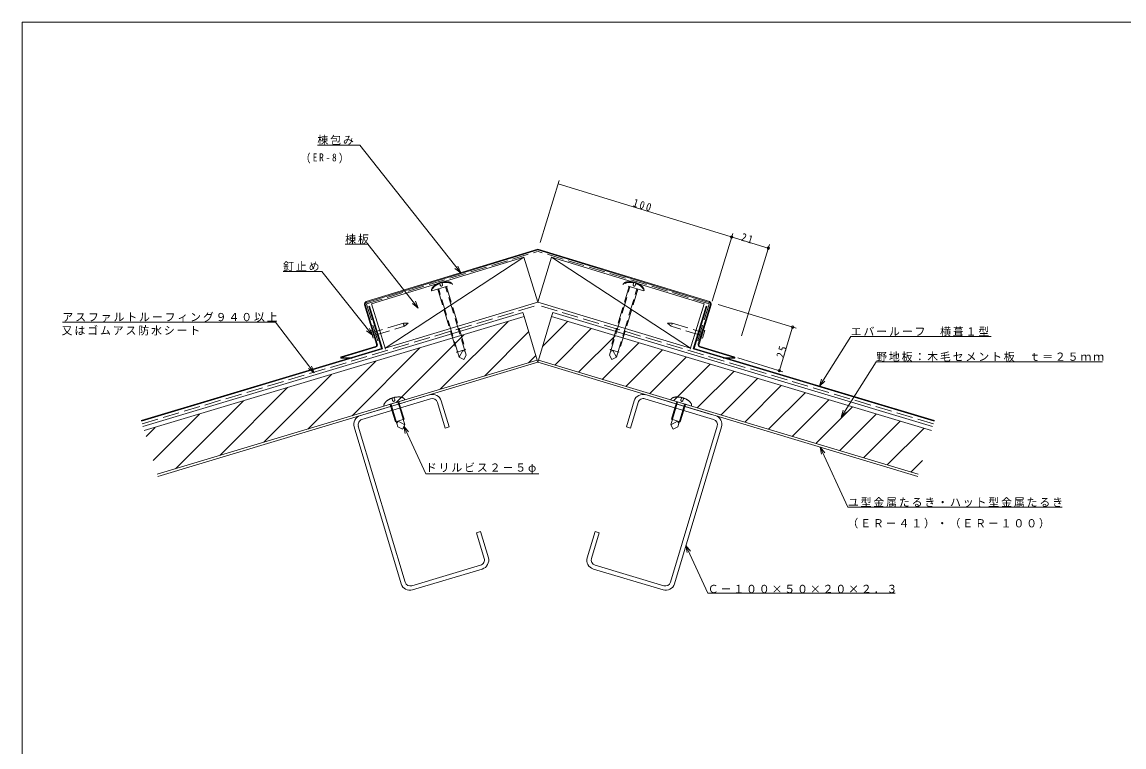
# Model space of a CAD drawing. Units: millimetres, scale not verified. Extents: x -567 to 1761, y -2125 to 401.
# Drawn here: x 627 to 1233, y -859 to -461 of the extents above; entities that cross this region are included whole.
import ezdxf

# ---------------------------------------------------------------- set-up
doc = ezdxf.new("R2010")
doc.units = ezdxf.units.MM
doc.header["$LTSCALE"] = 3
doc.linetypes.add('DASHED3', pattern=[4, 3, -1])
doc.layers.add('0-0_0', color=7, linetype='Continuous', lineweight=18)
doc.styles.add('ＭＳ ゴシック', font='')
doc.styles.get('ＭＳ ゴシック').set_extended_font_data('MS Gothic')

msp = doc.modelspace()

# ---------------------------------------------------------------- linework, layer by layer
at = {"layer": '0-0_0'}
for p, q in [((812.616, -528.529), (789.362, -528.529)), ((868.156, -598.705), (812.616, -528.529)), ((911.754, -582.073), (922.194, -547.925)), ((921.61, -549.837), (1021.064, -580.245)), ((1006.332, -614.331), (1017.708, -577.127)), ((1021.064, -580.245), (1037.206, -585.179)), ((1022.46, -633.407), (1037.79, -583.267)), ((902.898, -590.069), (819.058, -615.703)), ((902.898, -590.069), (826.524, -640.125)), ((910.5, -614.933), (902.898, -590.069)), ((910.5, -614.933), (918.1, -590.069)), ((918.1, -590.069), (1001.94, -615.703)), ((918.1, -590.069), (994.472, -640.125)), ((819.058, -615.703), (826.706, -640.717)), ((826.524, -640.125), (910.5, -614.933)), ((994.472, -640.125), (910.5, -614.933)), ((1001.94, -615.703), (994.292, -640.717)), ((1009.696, -616.087), (1052.488, -629.169)), ((694.164, -685.471), (902.97, -622.829)), ((902.97, -622.829), (910.154, -646.775)), ((918.028, -622.829), (910.844, -646.775)), ((1126.834, -685.471), (918.028, -622.829)), ((766.241, -625.813), (649.193, -625.813)), ((787.657, -653.667), (766.241, -625.813)), ((856.878, -662.759), (894.164, -625.471)), ((913.122, -639.183), (926.834, -625.471)), ((919.81, -649.465), (939.888, -629.387)), ((1050.574, -628.585), (1043.094, -653.053)), ((819.524, -630.223), (818.76, -630.457)), ((818.76, -630.457), (820.046, -634.665)), ((820.81, -634.431), (819.524, -630.223)), ((832.634, -670.031), (869.922, -632.745)), ((881.122, -655.485), (905.464, -631.143)), ((932.864, -653.381), (952.942, -633.303)), ((1000.188, -634.431), (1001.474, -630.223)), ((1000.952, -634.665), (1000.188, -634.431)), ((1002.24, -630.457), (1000.952, -634.665)), ((1001.474, -630.223), (1002.24, -630.457)), ((1065.32, -660.963), (1082.49, -633.755)), ((1082.49, -633.755), (1159.79, -633.755)), ((808.39, -677.305), (845.678, -640.017)), ((945.918, -657.297), (965.996, -637.221)), ((958.972, -661.215), (979.05, -641.137)), ((701.348, -709.417), (910.154, -646.775)), ((784.148, -684.577), (821.434, -647.291)), ((905.366, -648.211), (909.38, -644.197)), ((910.154, -646.775), (910.5, -647.925)), ((910.844, -646.775), (910.5, -647.925)), ((1119.65, -709.417), (910.844, -646.775)), ((972.028, -665.131), (992.104, -645.053)), ((1020.386, -645.497), (1045.178, -653.077)), ((1077.224, -678.015), (1096.438, -647.569)), ((1096.438, -647.569), (1220.99, -647.569)), ((985.082, -669.047), (1005.158, -648.969)), ((998.136, -672.963), (1018.214, -652.885)), ((759.904, -691.851), (797.19, -654.563)), ((1011.19, -676.879), (1031.268, -656.801)), ((1065.32, -660.963), (1066.508, -657.143)), ((1068.258, -658.247), (1065.32, -660.963)), ((735.66, -699.123), (772.946, -661.837)), ((1024.244, -680.795), (1044.322, -660.717)), ((1037.298, -684.711), (1057.376, -664.635)), ((711.416, -706.397), (748.702, -669.109)), ((1050.352, -688.629), (1070.43, -668.551)), ((699.058, -701.785), (724.46, -676.383)), ((830.312, -674.277), (832.208, -680.599)), ((833.55, -683.329), (830.792, -674.133)), ((837.382, -682.179), (834.622, -672.985)), ((835.102, -672.841), (836.998, -679.163)), ((983.616, -682.179), (986.376, -672.985)), ((985.896, -672.841), (984, -679.163)), ((987.448, -683.329), (990.206, -674.133)), ((990.686, -674.277), (988.79, -680.599)), ((1063.408, -692.545), (1083.484, -672.467)), ((1076.462, -696.461), (1096.538, -676.383)), ((1077.224, -678.015), (1078.41, -674.195)), ((1080.162, -675.299), (1077.224, -678.015)), ((695.142, -688.729), (700.216, -683.657)), ((836.998, -679.163), (832.208, -680.599)), ((832.974, -681.411), (833.664, -680.177)), ((836.04, -684.669), (833.55, -683.329)), ((833.664, -680.177), (837.382, -682.179)), ((836.04, -684.669), (837.382, -682.179)), ((836.942, -682.995), (839.492, -686.077)), ((987.334, -680.177), (983.616, -682.179)), ((984.958, -684.669), (983.616, -682.179)), ((984, -679.163), (988.79, -680.599)), ((984.958, -684.669), (987.448, -683.329)), ((988.024, -681.411), (987.334, -680.177)), ((1089.516, -700.377), (1109.594, -680.299)), ((1102.57, -704.293), (1122.648, -684.215)), ((1065.76, -694.503), (1080.902, -727.563)), ((1115.624, -708.209), (1121.894, -701.941)), ((848.942, -709.197), (911.134, -709.197)), ((1080.902, -727.563), (1198.704, -727.563)), ((991.894, -748.561), (1003.894, -774.763)), ((991.894, -748.561), (994.444, -751.643)), ((992.562, -752.505), (991.894, -748.561)), ((1003.894, -774.763), (1106.884, -774.763))]:
    msp.add_line(p, q, dxfattribs=at)
at = {"layer": '0-0_0', "color": 4}
for p, q in [((816.208, -614.587), (910.5, -585.759)), ((816.324, -614.969), (910.5, -586.177)), ((1004.79, -614.587), (910.5, -585.759)), ((1004.674, -614.969), (910.5, -586.177)), ((815.278, -616.335), (821.886, -637.947)), ((815.66, -616.219), (822.268, -637.831)), ((1005.338, -616.219), (998.73, -637.831)), ((1005.72, -616.335), (999.112, -637.947)), ((918.718, -620.531), (918.028, -622.829)), ((1127.524, -683.173), (918.718, -620.531)), ((802.478, -644.927), (821.222, -639.197)), ((802.594, -645.309), (821.338, -639.579)), ((1018.404, -645.309), (999.66, -639.579)), ((1018.52, -644.927), (999.776, -639.197)), ((701.692, -710.567), (910.5, -647.925)), ((808.206, -645.789), (802.586, -645.709)), ((1119.304, -710.567), (910.5, -647.925)), ((1018.404, -645.309), (1012.784, -645.389)), ((1012.784, -645.389), (1012.792, -645.789)), ((1012.792, -645.789), (1018.41, -645.709))]:
    msp.add_line(p, q, dxfattribs=at)
at = {"layer": '0-0_0', "linetype": 'DASHED3'}
for p, q in [((816.304, -615.759), (910.28, -587.029)), ((852.186, -608.693), (863.674, -605.247)), ((854.304, -605.333), (854.506, -605.207)), ((855.148, -604.847), (855.374, -604.735)), ((855.838, -604.525), (856.076, -604.427)), ((855.84, -604.919), (855.912, -604.887)), ((856.076, -604.427), (856.318, -604.333)), ((856.44, -604.673), (856.516, -604.645)), ((856.516, -604.645), (856.594, -604.617)), ((856.932, -605.739), (856.592, -604.611)), ((856.812, -604.161), (857.06, -604.083)), ((857.06, -604.083), (857.312, -604.011)), ((857.312, -604.011), (857.566, -603.945)), ((857.566, -603.945), (857.818, -603.883)), ((857.742, -604.267), (858.042, -605.267)), ((857.818, -603.883), (858.072, -603.829)), ((858.31, -604.149), (858.392, -604.135)), ((858.712, -604.081), (858.792, -604.069)), ((859.078, -603.669), (859.326, -603.643)), ((859.656, -603.985), (859.732, -603.983)), ((859.732, -603.983), (859.808, -603.979)), ((862.538, -604.545), (863.06, -604.387)), ((968.812, -608.693), (957.324, -605.247)), ((958.46, -604.545), (957.938, -604.387)), ((958.458, -604.545), (958.418, -604.571)), ((961.266, -603.983), (961.19, -603.979)), ((961.342, -603.985), (961.266, -603.983)), ((961.92, -603.669), (961.672, -603.643)), ((962.284, -604.081), (962.206, -604.069)), ((962.688, -604.149), (962.606, -604.135)), ((963.18, -603.883), (962.926, -603.829)), ((963.256, -604.267), (962.956, -605.267)), ((963.432, -603.945), (963.18, -603.883)), ((963.686, -604.011), (963.432, -603.945)), ((963.938, -604.083), (963.686, -604.011)), ((964.186, -604.161), (963.938, -604.083)), ((964.068, -605.739), (964.406, -604.611)), ((964.482, -604.645), (964.404, -604.617)), ((964.558, -604.673), (964.482, -604.645)), ((964.922, -604.427), (964.68, -604.333)), ((965.16, -604.525), (964.922, -604.427)), ((965.16, -604.919), (965.086, -604.887)), ((965.85, -604.847), (965.626, -604.735)), ((966.694, -605.333), (966.492, -605.207)), ((852.126, -608.437), (852.116, -608.303)), ((852.22, -607.639), (852.832, -607.455)), ((853.252, -606.149), (853.406, -606.007)), ((855.532, -607.689), (865.93, -642.349)), ((867.268, -645.065), (856.012, -607.547)), ((871.098, -643.915), (859.842, -606.397)), ((860.322, -606.253), (870.72, -640.913)), ((949.9, -643.915), (961.156, -606.397)), ((960.676, -606.253), (950.278, -640.913)), ((953.73, -645.065), (964.986, -607.547)), ((965.466, -607.689), (955.068, -642.349)), ((967.746, -606.149), (967.592, -606.007)), ((968.778, -607.639), (968.166, -607.455)), ((968.872, -608.437), (968.882, -608.303)), ((693.044, -681.735), (910.5, -616.499)), ((822.514, -636.071), (816.304, -615.759)), ((1127.954, -681.735), (910.5, -616.499)), ((836.64, -626.351), (819.904, -631.467)), ((839.294, -626.481), (836.64, -626.351)), ((981.704, -626.481), (984.358, -626.351)), ((983.832, -628.071), (981.704, -626.481)), ((1000.568, -633.189), (983.832, -628.071)), ((984.358, -626.351), (1001.094, -631.467)), ((865.916, -642.353), (870.706, -640.917)), ((869.27, -641.347), (867.268, -645.065)), ((870.524, -641.999), (869.27, -641.347)), ((955.082, -642.353), (950.292, -640.917)), ((950.474, -641.999), (951.728, -641.347)), ((951.728, -641.347), (953.73, -645.065)), ((869.758, -646.407), (867.268, -645.065)), ((869.758, -646.407), (871.098, -643.915)), ((951.24, -646.407), (949.9, -643.915)), ((951.24, -646.407), (953.73, -645.065)), ((849.026, -666.367), (815.118, -676.539)), ((837.472, -668.581), (825.984, -672.027)), ((829.336, -671.021), (830.312, -674.277)), ((830.792, -674.133), (829.814, -670.877)), ((830.41, -667.987), (830.696, -668.943)), ((831.846, -668.597), (831.558, -667.643)), ((834.622, -672.985), (833.646, -669.727)), ((834.124, -669.585), (835.102, -672.841)), ((983.526, -668.581), (995.014, -672.027)), ((986.874, -669.585), (985.896, -672.841)), ((986.376, -672.985), (987.352, -669.727)), ((989.154, -668.597), (989.44, -667.643)), ((990.206, -674.133), (991.184, -670.877)), ((990.588, -667.987), (990.302, -668.943)), ((991.662, -671.021), (990.686, -674.277))]:
    msp.add_line(p, q, dxfattribs=at)
at = {"layer": '0-0_0', "color": 3}
for p, q in [((824.588, -640.289), (817.536, -617.221)), ((995.91, -640.557), (1003.08, -617.105)), ((996.41, -640.289), (1003.462, -617.221)), ((1003.08, -617.105), (1003.462, -617.221)), ((824.588, -640.289), (692.498, -679.917)), ((692.612, -680.299), (825.088, -640.557)), ((1128.386, -680.299), (995.91, -640.557)), ((996.41, -640.289), (1128.5, -679.917))]:
    msp.add_line(p, q, dxfattribs=at)
at = {"layer": '0-0_0', "color": 2}
for p, q in [((813.864, -679.317), (851.602, -667.995)), ((855.338, -670.007), (859.562, -684.087)), ((857.454, -669.059), (861.764, -683.425)), ((965.66, -670.007), (961.436, -684.087)), ((1007.134, -679.317), (969.396, -667.995)), ((971.972, -666.367), (1005.88, -676.539)), ((809.564, -683.425), (835.424, -769.629)), ((811.852, -683.053), (837.542, -768.681)), ((861.764, -683.425), (859.562, -684.087)), ((1009.146, -683.053), (983.456, -768.681)), ((1011.434, -683.425), (985.574, -769.629)), ((879.006, -740.895), (876.802, -741.557)), ((876.802, -741.557), (881.026, -755.637)), ((879.006, -740.895), (883.316, -755.263)), ((941.992, -740.895), (937.682, -755.263)), ((944.196, -741.557), (939.972, -755.637)), ((941.992, -740.895), (944.196, -741.557)), ((841.278, -770.693), (879.016, -759.371)), ((841.65, -772.983), (879.964, -761.489)), ((979.348, -772.983), (941.034, -761.489)), ((979.722, -770.693), (941.982, -759.371))]:
    msp.add_line(p, q, dxfattribs=at)
at = {"layer": '0-0_0'}
msp.add_lwpolyline([(627, -460.95), (1761, -460.95), (1761, -1262.85), (627, -1262.85)], close=True, dxfattribs=at)
for points in [[(844.824, -618.073), (817.036, -582.963), (804.614, -582.963)], [(819.552, -633.053), (791.764, -597.943), (770.48, -597.943)], [(866.57, -595.033), (868.156, -598.705), (864.948, -596.317)], [(843.238, -614.401), (844.824, -618.073), (841.614, -615.685)], [(817.966, -629.381), (819.552, -633.053), (816.342, -630.665)], [(786.123, -649.973), (787.657, -653.667), (784.483, -651.235)], [(837.61, -686.939), (836.942, -682.995), (848.942, -709.197)], [(1066.428, -698.447), (1065.76, -694.503), (1068.31, -697.585)]]:
    msp.add_lwpolyline(points, dxfattribs=at)
at = {"layer": '0-0_0', "linetype": 'DASHED3'}
for points in [[(998.484, -636.071), (1004.694, -615.759), (910.718, -587.029)], [(853.406, -606.007), (853.57, -605.867), (853.742, -605.729), (853.922, -605.595), (854.108, -605.463), (854.304, -605.333)], [(854.304, -605.775), (854.364, -605.733), (854.424, -605.693), (854.484, -605.653), (854.546, -605.613), (854.608, -605.573), (854.67, -605.533), (854.734, -605.495), (854.798, -605.455), (854.864, -605.417), (854.93, -605.379), (854.996, -605.341), (855.062, -605.303)], [(854.506, -605.207), (854.714, -605.083), (854.928, -604.963), (855.148, -604.847)], [(855.062, -605.303), (855.13, -605.267), (855.198, -605.231), (855.268, -605.195)], [(855.268, -605.195), (855.336, -605.159), (855.408, -605.123), (855.478, -605.087), (855.55, -605.053), (855.62, -605.019), (855.694, -604.985), (855.766, -604.951), (855.84, -604.919)], [(855.374, -604.735), (855.604, -604.629), (855.838, -604.525)], [(855.912, -604.887), (855.988, -604.855), (856.062, -604.823), (856.136, -604.793), (856.212, -604.761), (856.288, -604.731)], [(856.288, -604.731), (856.364, -604.703), (856.44, -604.673)], [(856.318, -604.333), (856.564, -604.245), (856.812, -604.161)], [(857.744, -604.273), (857.826, -604.253), (857.906, -604.233), (857.988, -604.215), (858.068, -604.199), (858.15, -604.181), (858.23, -604.165), (858.31, -604.149)], [(858.072, -603.829), (858.326, -603.779), (858.578, -603.735)], [(858.392, -604.135), (858.472, -604.121), (858.552, -604.107), (858.632, -604.093), (858.712, -604.081)], [(858.578, -603.735), (858.83, -603.699), (859.078, -603.669)], [(858.792, -604.069), (858.872, -604.059), (858.952, -604.049), (859.032, -604.039), (859.11, -604.029), (859.19, -604.021), (859.268, -604.013)], [(859.268, -604.013), (859.346, -604.007), (859.424, -604.001), (859.502, -603.995), (859.578, -603.991), (859.656, -603.985)], [(859.326, -603.643), (859.572, -603.625), (859.812, -603.613), (860.05, -603.609), (860.284, -603.609), (860.514, -603.617), (860.738, -603.631), (860.958, -603.651), (861.172, -603.677), (861.378, -603.711), (861.58, -603.749), (861.772, -603.795), (861.96, -603.845), (862.138, -603.903), (862.308, -603.965), (862.472, -604.035), (862.624, -604.109), (862.77, -604.189), (862.906, -604.273), (863.032, -604.363), (863.148, -604.459), (863.254, -604.559), (863.35, -604.663), (863.436, -604.771), (863.512, -604.885), (863.578, -605.003), (863.63, -605.123), (863.674, -605.247)], [(859.808, -603.979), (859.884, -603.977), (859.958, -603.975), (860.034, -603.975), (860.108, -603.975), (860.18, -603.975), (860.254, -603.977), (860.326, -603.979), (860.398, -603.981), (860.47, -603.985), (860.542, -603.989), (860.612, -603.993), (860.682, -603.999), (860.75, -604.005), (860.818, -604.011), (860.886, -604.019), (860.954, -604.027), (861.02, -604.037), (861.086, -604.045), (861.15, -604.055), (861.214, -604.067), (861.278, -604.077), (861.34, -604.091), (861.402, -604.103), (861.464, -604.117), (861.524, -604.131), (861.584, -604.145), (861.642, -604.161), (861.7, -604.177), (861.756, -604.193), (861.812, -604.211), (861.868, -604.229), (861.922, -604.247), (861.976, -604.267), (862.028, -604.287), (862.08, -604.307), (862.13, -604.327), (862.18, -604.349), (862.228, -604.371), (862.276, -604.395)], [(862.276, -604.395), (862.322, -604.419), (862.368, -604.443), (862.412, -604.467), (862.456, -604.493), (862.498, -604.517), (862.54, -604.545), (862.58, -604.571)], [(958.374, -604.109), (958.228, -604.189), (958.092, -604.273), (957.966, -604.363), (957.85, -604.459), (957.744, -604.559), (957.648, -604.663), (957.562, -604.771), (957.486, -604.885), (957.422, -605.003), (957.368, -605.123), (957.324, -605.247)], [(960.948, -603.609), (960.714, -603.609), (960.484, -603.617), (960.26, -603.631), (960.04, -603.651), (959.826, -603.677), (959.62, -603.711), (959.418, -603.749), (959.226, -603.795), (959.038, -603.845), (958.86, -603.903), (958.69, -603.965), (958.526, -604.035), (958.374, -604.109)], [(960.744, -603.977), (960.672, -603.979), (960.6, -603.981), (960.528, -603.985), (960.456, -603.989), (960.386, -603.993), (960.316, -603.999), (960.248, -604.005), (960.18, -604.011), (960.112, -604.019), (960.044, -604.027), (959.978, -604.037), (959.912, -604.045), (959.848, -604.055), (959.784, -604.067), (959.72, -604.077), (959.658, -604.091), (959.596, -604.103), (959.534, -604.117), (959.474, -604.131), (959.414, -604.145), (959.356, -604.161), (959.298, -604.177), (959.242, -604.193), (959.186, -604.211), (959.13, -604.229), (959.076, -604.247), (959.022, -604.267), (958.97, -604.287), (958.918, -604.307), (958.868, -604.327), (958.82, -604.349), (958.77, -604.371), (958.722, -604.395), (958.676, -604.419), (958.63, -604.443), (958.586, -604.467), (958.542, -604.493), (958.5, -604.517), (958.458, -604.545)], [(961.19, -603.979), (961.114, -603.977), (961.04, -603.975), (960.964, -603.975), (960.89, -603.975), (960.816, -603.975), (960.744, -603.977)], [(961.672, -603.643), (961.428, -603.625), (961.186, -603.613), (960.948, -603.609)], [(961.73, -604.013), (961.652, -604.007), (961.574, -604.001), (961.496, -603.995), (961.42, -603.991), (961.342, -603.985)], [(962.206, -604.069), (962.126, -604.059), (962.046, -604.049), (961.966, -604.039), (961.888, -604.029), (961.808, -604.021), (961.73, -604.013)], [(962.42, -603.735), (962.168, -603.699), (961.92, -603.669)], [(962.606, -604.135), (962.526, -604.121), (962.446, -604.107), (962.366, -604.093), (962.284, -604.081)], [(962.926, -603.829), (962.672, -603.779), (962.42, -603.735)], [(963.254, -604.273), (963.172, -604.253), (963.092, -604.233), (963.01, -604.215), (962.93, -604.199), (962.848, -604.181), (962.768, -604.165), (962.688, -604.149)], [(964.68, -604.333), (964.434, -604.245), (964.186, -604.161)], [(964.71, -604.731), (964.634, -604.703), (964.558, -604.673)], [(965.086, -604.887), (965.012, -604.855), (964.936, -604.823), (964.862, -604.793), (964.786, -604.761), (964.71, -604.731)], [(965.626, -604.735), (965.396, -604.629), (965.16, -604.525)], [(965.73, -605.195), (965.66, -605.159), (965.59, -605.123), (965.52, -605.087), (965.448, -605.053), (965.378, -605.019), (965.306, -604.985), (965.232, -604.951), (965.16, -604.919)], [(965.936, -605.303), (965.868, -605.267), (965.8, -605.231), (965.73, -605.195)], [(966.492, -605.207), (966.284, -605.083), (966.07, -604.963), (965.85, -604.847)], [(966.694, -605.775), (966.634, -605.733), (966.574, -605.693), (966.514, -605.653), (966.452, -605.613), (966.39, -605.573), (966.328, -605.533), (966.264, -605.495), (966.2, -605.455), (966.134, -605.417), (966.068, -605.379), (966.002, -605.341), (965.936, -605.303)], [(967.256, -605.729), (967.076, -605.595), (966.89, -605.463), (966.694, -605.333)], [(852.116, -608.303), (852.118, -608.167), (852.13, -608.029), (852.152, -607.889), (852.186, -607.747), (852.23, -607.603), (852.286, -607.459)], [(852.18, -608.695), (852.148, -608.567), (852.126, -608.437)], [(852.286, -607.459), (852.352, -607.313), (852.43, -607.167), (852.518, -607.021), (852.614, -606.873), (852.722, -606.727), (852.84, -606.581), (852.968, -606.435), (853.104, -606.291), (853.252, -606.149)], [(852.742, -607.483), (852.762, -607.439), (852.782, -607.395), (852.804, -607.351), (852.828, -607.305), (852.852, -607.261), (852.878, -607.217), (852.904, -607.173), (852.932, -607.127), (852.96, -607.083), (852.99, -607.037), (853.022, -606.993), (853.054, -606.949), (853.088, -606.903), (853.122, -606.859), (853.156, -606.815), (853.194, -606.769), (853.23, -606.725), (853.27, -606.681), (853.308, -606.635), (853.35, -606.591), (853.392, -606.547)], [(853.392, -606.547), (853.434, -606.503), (853.478, -606.459), (853.522, -606.415), (853.568, -606.371), (853.614, -606.327), (853.662, -606.283), (853.71, -606.239), (853.76, -606.197), (853.81, -606.153), (853.862, -606.111)], [(853.862, -606.111), (853.914, -606.067), (853.968, -606.025), (854.022, -605.983), (854.076, -605.941), (854.132, -605.899), (854.188, -605.857), (854.246, -605.815), (854.304, -605.775)], [(967.136, -606.111), (967.084, -606.067), (967.03, -606.025), (966.976, -605.983), (966.922, -605.941), (966.866, -605.899), (966.81, -605.857), (966.752, -605.815), (966.694, -605.775)], [(967.606, -606.547), (967.564, -606.503), (967.52, -606.459), (967.476, -606.415), (967.43, -606.371), (967.384, -606.327), (967.336, -606.283), (967.288, -606.239), (967.238, -606.197), (967.188, -606.153), (967.136, -606.111)], [(967.592, -606.007), (967.428, -605.867), (967.256, -605.729)], [(968.256, -607.483), (968.236, -607.439), (968.216, -607.395), (968.194, -607.351), (968.17, -607.305), (968.146, -607.261), (968.12, -607.217), (968.094, -607.173), (968.066, -607.127), (968.038, -607.083), (968.008, -607.037), (967.976, -606.993), (967.944, -606.949), (967.912, -606.903), (967.876, -606.859), (967.842, -606.815), (967.804, -606.769), (967.768, -606.725), (967.728, -606.681), (967.69, -606.635), (967.648, -606.591), (967.606, -606.547)], [(968.712, -607.459), (968.646, -607.313), (968.568, -607.167), (968.48, -607.021), (968.384, -606.873), (968.276, -606.727), (968.158, -606.581), (968.03, -606.435), (967.894, -606.291), (967.746, -606.149)], [(968.882, -608.303), (968.88, -608.167), (968.87, -608.029), (968.846, -607.889), (968.812, -607.747), (968.768, -607.603), (968.712, -607.459)], [(968.818, -608.695), (968.85, -608.567), (968.872, -608.437)], [(820.43, -633.189), (837.166, -628.071), (839.294, -626.481)]]:
    msp.add_lwpolyline(points, dxfattribs=at)
at = {"layer": '0-0_0', "color": 3}
msp.add_lwpolyline([(825.088, -640.557), (817.918, -617.105), (817.536, -617.221)], dxfattribs=at)
at = {"layer": '0-0_0', "color": 4}
for points in [[(693.474, -683.173), (902.28, -620.531), (902.97, -622.829)], [(802.594, -645.309), (808.214, -645.389), (808.206, -645.789)]]:
    msp.add_lwpolyline(points, dxfattribs=at)
at = {"layer": '0-0_0', "color": 2}
msp.add_lwpolyline([(963.544, -669.059), (959.234, -683.425), (961.436, -684.087)], dxfattribs=at)
at = {"layer": '0-0_0'}
for centre in [(1017.122, -579.039), (1037.206, -585.179), (1050.574, -628.585), (1043.266, -652.493)]:
    msp.add_circle(centre, 0.668, dxfattribs=at)
at = {"layer": '0-0_0', "linetype": 'DASHED3'}
for centre, radius, start, end in [((857.468, -605.439), 0.6, 196.69923, 16.69923), ((963.53, -605.439), 0.6, 163.30075, 343.30075), ((837.626, -626.519), 1, 170.2563, 223.74368), ((837.888, -627.381), 1, 170.2563, 223.74368), ((983.372, -626.519), 1, 316.25629, 9.74368), ((827.838, -671.555), 1.914, 153.72292, 194.28799), ((830.696, -673.207), 5.21, 125.54144, 151.3347), ((834.064, -678.083), 11.136, 106.71393, 125.06425), ((831.27, -668.771), 0.6, 196.69923, 16.69923), ((834.058, -678.083), 11.136, 88.33421, 106.68454), ((834.188, -672.159), 5.21, 62.06377, 87.85704), ((835.662, -669.207), 1.914, 19.11047, 59.67555), ((985.336, -669.207), 1.914, 120.32443, 160.88951), ((986.81, -672.159), 5.21, 92.14294, 117.93622), ((986.94, -678.083), 11.136, 73.31544, 91.66577), ((989.728, -668.771), 0.6, 163.30075, 343.30075), ((986.934, -678.083), 11.136, 54.93573, 73.28606), ((990.304, -673.207), 5.21, 28.66528, 54.45854), ((993.16, -671.555), 1.914, 345.71198, 26.27707)]:
    msp.add_arc(centre, radius, start, end, dxfattribs=at)
at = {"layer": '0-0_0', "color": 4}
for centre, radius, start, end in [((816.616, -615.925), 1.4, 107, 197), ((816.616, -615.925), 1, 107, 197), ((1004.382, -615.925), 1, 343, 73), ((1004.382, -615.925), 1.4, 343, 73), ((820.928, -638.241), 1, 287, 17), ((820.928, -638.241), 1.4, 287, 17), ((1000.068, -638.241), 1.4, 163, 253), ((1000.068, -638.241), 1, 163, 253), ((802.594, -645.309), 0.4, 107, 269.18011), ((1018.404, -645.309), 0.4, 270.81989, 73)]:
    msp.add_arc(centre, radius, start, end, dxfattribs=at)
at = {"layer": '0-0_0', "color": 2}
for centre, radius, start, end in [((852.666, -670.495), 5, 16.69923, 106.69923), ((968.332, -670.495), 5, 73.30075, 163.30075), ((852.464, -670.869), 3, 16.69923, 106.69923), ((968.534, -670.869), 3, 73.30075, 163.30075), ((814.352, -681.989), 5, 106.69922, 196.69923), ((1006.646, -681.989), 5, 343.30075, 73.30075), ((814.726, -682.189), 3, 106.69922, 196.69923), ((1006.272, -682.189), 3, 343.30075, 73.30075), ((878.154, -756.499), 3, 286.69922, 16.69923), ((878.526, -756.699), 5, 286.69922, 16.69923), ((942.472, -756.699), 5, 163.30075, 253.30075), ((942.844, -756.499), 3, 163.30075, 253.30075), ((840.414, -767.819), 3, 196.69923, 286.69922), ((980.584, -767.819), 3, 253.30075, 343.30075), ((840.214, -768.193), 5, 196.69923, 286.69922), ((980.784, -768.193), 5, 253.30075, 343.30075)]:
    msp.add_arc(centre, radius, start, end, dxfattribs=at)

# ---------------------------------------------------------------- texts
at = {"layer": '0-0_0', "char_height": 4.399, "attachment_point": 7, "style": 'ＭＳ ゴシック'}
for s, insert in [('\\T1.17;棟包み', (789.362, -528.529)), ('\\T1.39;\\W0.85;(ER-8)', (783.257, -538.677)), ('\\T1.17;棟板', (804.614, -582.963)), ('\\T1.17;釘止め', (770.48, -597.943)), ('\\T1.17;アスファルトルーフィング９４０以上', (649.193, -625.813)), ('\\T1.17;又はゴムアス防水シート', (648.778, -633.185)), ('\\T1.17;エバールーフ\u3000横葺１型', (1082.49, -633.755)), ('\\T1.17;野地板：木毛セメント板\u3000ｔ＝２５ｍｍ', (1096.438, -647.569)), ('\\T1.17;ドリルビス２－５φ', (848.942, -709.197)), ('\\T1.17;ユ型金属たるき・ハット型金属たるき', (1080.902, -727.563)), ('\\T1.17;（ＥＲ－４１）・（ＥＲ－１００）', (1080.653, -739.192)), ('\\T1.17;Ｃ－１００×５０×２０×２．３', (1003.894, -774.763))]:
    msp.add_mtext(s, dxfattribs=dict(at, insert=insert))
for s, insert, rotation in [('\\T1.37;\\W0.9;100', (962.432, -562.145), 343), ('\\T1.36;\\W0.9;21', (1021.917, -580.882), 343.004), ('\\T1.36;\\W0.9;25', (1045.663, -645.934), 73.004)]:
    msp.add_mtext(s, dxfattribs=dict(at, insert=insert, rotation=rotation))

doc.saveas('drawing.dxf')
